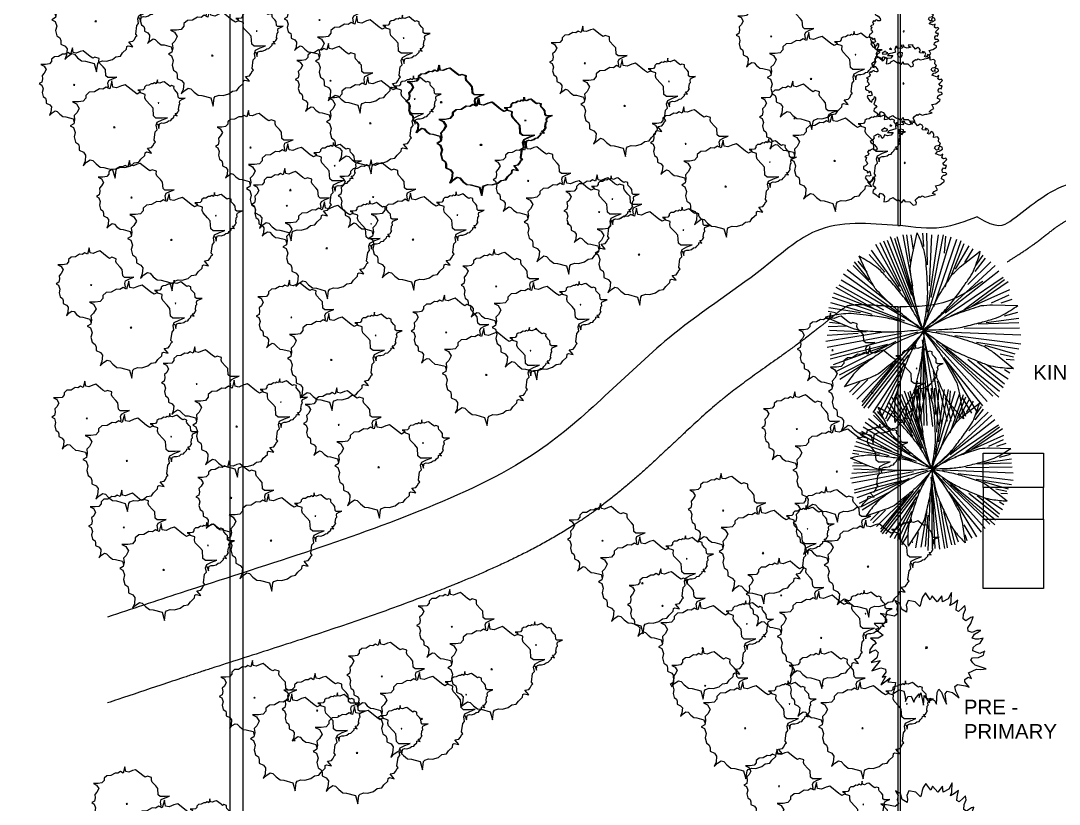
# Model space of a CAD drawing. Header units: millimetres. Extents: x -2023021 to 4454414, y -304659 to 993992.
# Drawn here: x 1481985 to 1545810, y 88883 to 137055 of the extents above; entities that cross this region are included whole.
import ezdxf

# ---------------------------------------------------------------- set-up
doc = ezdxf.new("R2010")
doc.units = ezdxf.units.MM
doc.header["$LTSCALE"] = 10
doc.header["$MEASUREMENT"] = 0
doc.layers.add('zelen', color=69, linetype='Continuous')
doc.styles.get("Standard").update_dxf_attribs({"font": 'arial.ttf'})

# ---------------------------------------------------------------- blocks, each defined once
blk = doc.blocks.new('K12-2')
at = {"linetype": 'Continuous'}
for p, q in [((37.2, 242.9), (32.8, 236)), ((63.4, 239.9), (37.2, 242.9)), ((-110.2, 203.6), (-131.2, 190.2)), ((-131.2, 190.2), (-125.8, 183.5)), ((-125.8, 183.5), (-105.1, 186.5)), ((-111, 199.8), (-111, 199.8)), ((-95.4, 192.9), (-111, 199.8)), ((-105.1, 186.5), (-95.4, 192.9)), ((-88.1, 186.5), (-97.6, 176.8)), ((-67.3, 191.3), (-88.1, 186.5)), ((-75.8, 221.1), (-83.8, 215.1)), ((-83.8, 215.1), (-72.9, 214.1)), ((-72.9, 214.1), (-71.7, 220.1)), ((-47.9, 197.6), (-67.3, 191.3)), ((-44.2, 231.8), (-50.5, 213.2)), ((-50.5, 213.2), (-47.9, 197.6)), ((-39.4, 233.2), (-44.2, 231.8)), ((-36.4, 222.2), (-39.4, 233.2)), ((-7.3, 220.3), (-36.4, 222.2)), ((-21.4, 194.8), (-36.4, 183.8)), ((-36.4, 183.8), (-28.2, 170.2)), ((-3.9, 191.8), (-21.4, 194.8)), ((2.7, 240.4), (-16, 239.4)), ((-16, 239.4), (-2.9, 229.8)), ((-2.9, 229.8), (-7.3, 220.3)), ((-5.4, 176.8), (-3.9, 191.8)), ((8.5, 228.4), (2.7, 240.4)), ((26.9, 221), (8.5, 228.4)), ((49, 227.3), (26.9, 221)), ((32.8, 236), (49, 227.3)), ((60, 238.5), (63.4, 239.9)), ((78.2, 215.1), (60, 238.5)), ((93.3, 225.4), (78.2, 215.1)), ((104.7, 218.1), (93.3, 225.4)), ((104.4, 199), (110.7, 207.7)), ((106.8, 191.8), (104.4, 199)), ((110.7, 207.7), (104.7, 218.1)), ((128.2, 190), (106.8, 191.8)), ((138, 196), (121.7, 200.8)), ((121.7, 200.8), (128.2, 190)), ((135.7, 169.7), (144, 183.5)), ((144, 183.5), (138, 196)), ((157.2, 181.4), (145.4, 165.6)), ((167.4, 177.8), (157.2, 181.4)), ((-191.6, 127.6), (-198.2, 123.6)), ((-198.2, 123.6), (-192.1, 115.1)), ((-182.4, 133.1), (-191.6, 127.6)), ((-175.4, 145), (-182.4, 133.1)), ((-167.8, 158.9), (-178.2, 152.9)), ((-178.2, 152.9), (-177.3, 149.7)), ((-177.3, 149.7), (-175.4, 145)), ((-160.5, 162.6), (-167.8, 158.9)), ((-153.5, 166), (-160.5, 162.6)), ((-147.4, 162.3), (-153.5, 166)), ((-136.5, 159.1), (-147.4, 162.3)), ((-127.8, 140.5), (-136.5, 159.1)), ((-119.9, 146.4), (-127.8, 140.5)), ((-113.7, 163.2), (-119.9, 146.4)), ((-96.1, 157.5), (-113.7, 163.2)), ((-97.6, 176.8), (-63.8, 176.4)), ((-76.3, 160), (-96.1, 157.5)), ((-63.8, 176.4), (-76.3, 160)), ((-28.2, 170.2), (-12.6, 163.9)), ((-12.6, 163.9), (-5.4, 176.8)), ((145.4, 165.6), (135.7, 169.7)), ((171.9, 163.7), (167.4, 177.8)), ((170.3, 147.4), (171.9, 163.7)), ((194.8, 151.5), (170.3, 147.4)), ((202.5, 141.9), (194.8, 151.5)), ((200.1, 122.9), (202.5, 141.9)), ((211.3, 112.1), (200.1, 122.9)), ((-206.4, 74.1), (-213.7, 61.9)), ((-213.7, 61.9), (-206.6, 54.3)), ((-200.8, 69.6), (-206.4, 74.1)), ((-195, 75.5), (-200.8, 69.6)), ((-186.7, 79.2), (-195, 75.5)), ((-192.1, 115.1), (-186.3, 111.9)), ((-181.6, 78.5), (-186.7, 79.2)), ((-186.3, 111.9), (-175.4, 106.9)), ((-176.1, 74.4), (-181.6, 78.5)), ((-169, 72.7), (-176.1, 74.4)), ((-175.4, 106.9), (-161.2, 90.2)), ((-162.2, 73), (-169, 72.7)), ((-157.4, 80.3), (-162.2, 73)), ((-161.2, 90.2), (-157.4, 80.3)), ((176.5, 84.7), (184.3, 97.8)), ((188.7, 74.2), (176.5, 84.7)), ((181.9, 50.9), (194.6, 65.4)), ((184.3, 97.8), (204.7, 103.2)), ((204.5, 76.7), (188.7, 74.2)), ((194.6, 65.4), (203.8, 66.6)), ((200.9, 89.6), (198.2, 82.4)), ((198.2, 82.4), (204.5, 76.7)), ((206.5, 96.9), (200.9, 89.6)), ((203.8, 66.6), (222.9, 79)), ((204.7, 103.2), (211.3, 112.1)), ((222, 90), (206.5, 96.9)), ((222.9, 79), (222, 90)), ((-220, 39.8), (-228.5, 34.3)), ((-228.5, 34.3), (-219.3, 29.9)), ((-219.3, 29.9), (-225.6, 12.9)), ((-225.6, 12.9), (-218.6, 7.6)), ((-210.1, 44.4), (-220, 39.8)), ((-218.6, 7.6), (-213, -5.8)), ((-206.6, 54.3), (-210.1, 44.4)), ((6.3, 3.5), (0, 0)), ((0, 0), (2, -5.3)), ((5.1, -2.8), (8, 1.4)), ((183.9, 51.6), (181.9, 50.9)), ((204, 44.2), (183.9, 51.6)), ((210.8, 41.9), (204, 44.2)), ((224.6, 50.9), (210.8, 41.9)), ((218.3, 29.3), (224.6, 50.9)), ((229, 22.6), (218.3, 29.3)), ((225.2, -3), (235.1, 5.3)), ((242.8, 27), (229, 22.6)), ((235.1, 5.3), (248.9, 19.4)), ((248.9, 19.4), (242.8, 27)), ((-236.1, -22.1), (-236.3, -35.7)), ((-236.3, -35.7), (-224.6, -42.8)), ((-225.4, -18.7), (-236.1, -22.1)), ((-213, -5.8), (-225.4, -18.7)), ((-224.6, -42.8), (-216.4, -45.4)), ((-216.4, -45.4), (-213.2, -58.2)), ((-213.2, -58.2), (-201.3, -48.3)), ((-201.3, -48.3), (-199.7, -51.6)), ((-199.7, -51.6), (-193.8, -74.2)), ((2, -5.3), (5.1, -2.8)), ((220.7, -41.4), (229, -30.1)), ((222.5, -56), (220.7, -41.4)), ((242.9, -58), (222.5, -56)), ((235.1, -15.6), (225.2, -3)), ((229, -30.1), (240.7, -33.2)), ((247, -15.6), (235.1, -15.6)), ((240.7, -33.2), (247, -15.6)), ((248.7, -64.5), (242.9, -58)), ((-220.3, -75.8), (-226.3, -87.3)), ((-226.3, -87.3), (-211, -107.5)), ((-204.7, -78.3), (-220.3, -75.8)), ((-211, -107.5), (-195.5, -117.2)), ((-193.8, -74.2), (-204.7, -78.3)), ((-195.5, -117.2), (-190.7, -102)), ((-190.7, -102), (-182.1, -94.6)), ((-172.2, -103.4), (-183.1, -130.3)), ((-182.1, -94.6), (-179.7, -82.4)), ((-179.7, -82.4), (-172.2, -88.4)), ((-172.2, -88.4), (-172.2, -103.4)), ((206.7, -128), (225.9, -114.4)), ((217.3, -94.4), (220, -81.1)), ((233.4, -101.5), (217.3, -94.4)), ((220, -81.1), (228.8, -72.8)), ((225.9, -114.4), (232.4, -110.3)), ((228.8, -72.8), (237.1, -71.8)), ((232.4, -110.3), (233.4, -101.5)), ((237.1, -71.8), (248.7, -64.5)), ((-183.1, -130.3), (-170.9, -139.7)), ((-181.2, -159.5), (-182.9, -172.4)), ((-182.9, -172.4), (-162.4, -187.2)), ((-164.2, -150.3), (-181.2, -159.5)), ((-170.9, -139.7), (-164.2, -150.3)), ((-144.7, -186.7), (-138.7, -177)), ((-138.7, -177), (-124.3, -183.3)), ((165.1, -178.2), (175.1, -167.4)), ((183.1, -184.9), (165.1, -178.2)), ((175.1, -167.4), (194.5, -158)), ((181.4, -133.6), (206.7, -128)), ((194.5, -158), (181.4, -133.6)), ((-162.4, -187.2), (-144.5, -203.3)), ((-144.5, -203.3), (-144.7, -186.7)), ((-124.3, -183.3), (-113.9, -196.4)), ((-113.9, -196.4), (-118.2, -227.7)), ((-118.2, -227.7), (-103.4, -225.6)), ((-103.4, -225.6), (-87.6, -219.7)), ((-87.6, -219.7), (-85, -212.5)), ((-85, -212.5), (-63.4, -202.2)), ((-63.4, -202.2), (-60, -206.3)), ((-60, -206.3), (-40.6, -219.2)), ((-40.6, -219.2), (-32.1, -215.5)), ((-32.1, -215.5), (-15, -233)), ((-15, -233), (0.7, -213.7)), ((0.7, -213.7), (3.4, -226.1)), ((3.4, -226.1), (32.3, -227.9)), ((32.3, -227.9), (53.2, -247.3)), ((64.3, -218.5), (72.9, -207.5)), ((72.2, -232.3), (64.3, -218.5)), ((70.2, -243.2), (72.2, -232.3)), ((72.9, -207.5), (86.9, -196)), ((86.9, -196), (93.8, -199.9)), ((93.8, -199.9), (104, -192)), ((104, -192), (119.8, -199.8)), ((119.8, -199.8), (143.5, -194.3)), ((143.5, -194.3), (149.6, -193.4)), ((149.6, -193.4), (183.1, -184.9)), ((53.2, -247.3), (70.2, -243.2))]:
    blk.add_line(p, q, dxfattribs=at)
blk = doc.blocks.new('*U16')
for points in [[(0, 1540.256), (-77.4954, 1428.4452), (-106.5784, 1341.501), (-135.636, 1217.295), (-155.0162, 1167.6126), (-280.9748, 1291.8186), (-474.7514, 1329.0804), (-532.892, 1204.8744), (-513.5118, 1105.5096), (-523.1892, 1006.1194), (-658.8506, 1093.089), (-707.2884, 1254.5568), (-842.9244, 1329.0804), (-775.1064, 1204.8744), (-794.4866, 1093.089), (-765.429, 968.8576), (-852.6272, 894.334), (-1036.701, 931.5958), (-1249.8832, 968.8576), (-1191.7426, 931.5958), (-1075.4614, 807.3898), (-1075.4614, 720.4456), (-1182.0398, 695.6044), (-1414.5768, 695.6044), (-1269.238, 558.9524), (-1385.5192, 534.1112), (-1172.3624, 372.6434), (-1307.9984, 285.6992), (-1521.1552, 285.6992), (-1414.5768, 223.5962), (-1366.139, 136.652), (-1453.3372, 86.9442), (-1540.5354, -37.2618), (-1550.2382, -124.206), (-1501.775, -86.9442), (-1385.5192, -37.2618), (-1307.9984, -111.7854), (-1346.7588, -260.8326), (-1501.775, -385.064), (-1249.8832, -335.3816), (-1482.3948, -621.0554), (-1230.503, -534.1112), (-1104.5444, -571.373), (-1094.8416, -658.3172), (-1201.42, -794.9692), (-1094.8416, -770.128), (-1230.503, -1006.1194), (-978.5858, -807.3898), (-1036.701, -919.1752), (-823.5442, -944.0164), (-852.6272, -1105.4842), (-901.065, -1254.5568), (-726.6686, -1142.746), (-600.71, -1180.0078), (-561.9496, -1316.6598), (-552.2722, -1465.707), (-484.4542, -1329.0804), (-397.2306, -1316.6598), (-319.7352, -1490.5482), (-280.9748, -1391.1834), (-174.3964, -1254.5568), (-174.3964, -1353.9216), (-125.9586, -1229.7156), (-48.4378, -1565.0718), (-29.0576, -1304.2392), (116.2812, -1502.9688), (135.6614, -1378.7628), (251.9172, -1440.8658), (310.0578, -1540.2306), (329.438, -1217.295), (377.8758, -1130.3254), (445.6938, -1204.8744), (494.157, -1341.501), (581.3552, -1540.2306), (552.2722, -1254.5568), (600.71, -1180.0078), (755.7516, -1217.295), (891.3876, -1329.0804), (939.8254, -1366.3422), (842.9498, -1180.0078), (813.8668, -1055.8018), (891.3876, -993.6988), (1114.2472, -1030.9606), (1211.1228, -1068.2224), (1094.867, -919.1752), (1094.867, -857.0722), (1182.0652, -794.9692), (1278.9408, -832.231), (1191.7426, -670.7378), (1414.6022, -571.373), (1540.5608, -583.7936), (1685.8996, -558.9524), (1521.1806, -509.27), (1375.8418, -459.5876), (1317.7012, -397.4846), (1259.5606, -310.515), (1308.0238, -260.8326), (1472.7174, -248.412), (1608.3788, -186.309), (1637.4364, -74.5236)], [(1647.1392, -74.5236), (1511.4778, -136.6266), (1433.9824, -111.7854), (1317.7012, -62.103), (1327.404, 24.8412), (1404.8994, 99.3648), (1521.1806, 149.0726), (1598.676, 285.6992), (1482.4202, 260.858), (1385.5192, 260.858), (1298.321, 285.6992), (1366.139, 397.4846), (1472.7174, 459.5876), (1540.5608, 496.8494), (1424.2796, 496.8494), (1298.321, 447.167), (1182.0652, 484.4288), (1172.3624, 571.3984), (1259.5606, 695.6044), (1327.404, 881.9134), (1259.5606, 857.0722), (1123.9246, 770.128), (1046.4038, 819.8104), (1056.1066, 956.437), (1114.2472, 1080.6684), (1094.867, 1192.4538), (1017.3462, 1117.9302), (920.4452, 1030.9606), (852.6272, 1068.2478), (862.33, 1167.6126), (901.0904, 1341.501), (794.512, 1254.5568), (678.2308, 1192.4538), (716.9912, 1291.8186), (726.6686, 1552.6766), (629.793, 1378.7628), (474.7768, 1291.8186), (455.3966, 1465.7324), (329.438, 1291.8186), (184.0992, 1465.7324), (135.6614, 1353.9216), (0, 1540.256)]]:
    blk.add_lwpolyline(points)
blk.add_lwpolyline([(9.7028, 49.6824), (0, 0), (48.4378, 12.4206), (58.1406, 37.2618)], close=True)
blk = doc.blocks.new('Clump of Trees or Bushes - plan')
for points in [[(-10.993, 56.487), (-9.228, 58.426), (-10.144, 63.512), (-8.923, 67.033), (-3.43, 69.772), (2.673, 72.119), (-2.82, 71.728), (-10.449, 71.728), (-13.195, 74.075), (-13.806, 83.073), (-16.857, 86.594), (-22.045, 92.071), (-22.961, 94.81), (-22.656, 98.722), (-28.759, 100.678), (-31.811, 99.113), (-35.472, 101.461), (-45.543, 109.676), (-49.815, 108.503), (-55.308, 106.155), (-59.58, 106.938), (-60.801, 113.98), (-63.242, 104.982), (-67.209, 106.938), (-70.872, 104.59), (-74.839, 104.982), (-80.637, 101.461), (-86.435, 101.069), (-90.402, 97.548), (-90.402, 94.419), (-93.454, 90.898), (-98.947, 90.115), (-105.66, 90.115), (-101.083, 87.768), (-98.031, 82.682), (-100.778, 77.596), (-103.829, 74.466), (-103.219, 69.772), (-104.134, 65.077), (-108.102, 62.73), (-104.439, 60.774), (-102.609, 55.297), (-103.829, 50.211), (-102.303, 44.342), (-98.947, 41.995), (-98.031, 38.865), (-98.031, 34.953), (-93.148, 32.606), (-90.707, 29.476), (-91.317, 22.434), (-93.454, 17.348), (-89.487, 21.26), (-85.519, 23.999), (-82.468, 23.216), (-78.806, 19.304), (-74.228, 15.783), (-69.956, 15.392), (-59.886, 12.653), (-58.254, 7.074)], [(59.448, 5.262), (60.936, 4.858), (62.652, -1.011), (63.415, 4.858), (64.178, 5.836), (66.848, 6.814), (69.709, 6.569), (73.905, 7.792), (76.385, 9.748), (79.627, 10.237), (81.153, 12.438), (84.014, 15.127), (84.205, 17.084), (85.158, 17.573), (88.591, 16.839), (85.73, 20.262), (88.591, 20.751), (89.545, 21.974), (90.689, 24.174), (91.452, 24.663), (90.499, 25.886), (91.261, 31.999), (92.596, 33.466), (92.024, 36.645), (92.787, 38.845), (96.22, 40.557), (100.035, 42.024), (96.602, 41.779), (91.834, 41.779), (90.117, 43.246), (89.736, 48.871), (87.828, 51.071), (84.586, 54.494), (84.014, 56.206), (84.205, 58.651), (80.39, 59.873), (78.483, 58.895), (76.194, 60.362), (69.9, 65.497), (67.23, 64.764), (63.797, 63.297), (61.126, 63.786), (60.364, 68.187), (58.838, 62.563), (56.358, 63.786), (54.07, 62.319), (51.59, 62.563), (47.966, 60.362), (44.343, 60.118), (41.863, 57.917), (41.863, 55.961), (39.956, 53.761), (36.523, 53.272), (32.327, 53.272), (35.187, 51.805), (36.641, 49.381)]]:
    blk.add_lwpolyline(points)
for points in [[(-4.577, 66.508), (-7.629, 55.261), (-12.588, 57.706), (-17.166, 54.772), (-22.125, 55.261), (-29.372, 50.86), (-36.62, 50.371), (-41.579, 45.969), (-41.579, 42.057), (-45.393, 37.656), (-52.259, 36.678), (-60.651, 36.678), (-54.93, 33.743), (-51.115, 27.386), (-54.548, 21.029), (-58.363, 17.116), (-57.6, 11.248), (-58.744, 5.38), (-63.703, 2.446), (-59.126, 0), (-56.837, -6.846), (-58.363, -13.203), (-56.455, -20.539), (-52.259, -23.473), (-51.115, -27.385), (-51.115, -32.275), (-45.012, -35.21), (-41.96, -39.122), (-42.723, -47.924), (-45.393, -54.282), (-40.434, -49.391), (-35.475, -45.968), (-31.661, -46.946), (-27.083, -51.837), (-21.362, -56.238), (-16.021, -56.727), (-3.433, -60.15), (0, -71.887), (1.526, -60.15), (3.052, -58.194), (8.392, -56.238), (14.114, -56.727), (22.506, -54.282), (27.465, -50.369), (33.949, -49.391), (37.001, -44.99), (42.723, -39.611), (43.104, -35.699), (45.012, -34.721), (51.878, -36.188), (46.156, -29.341), (51.878, -28.363), (53.785, -25.918), (56.074, -21.517), (57.6, -20.539), (55.692, -18.094), (57.218, -5.868), (59.888, -2.934), (58.744, 3.424), (60.27, 7.825), (67.136, 11.248), (74.765, 14.182), (67.899, 13.693), (58.363, 13.693), (54.93, 16.627), (54.167, 27.875), (50.352, 32.276), (43.867, 39.123), (42.723, 42.546), (43.104, 47.436), (35.475, 49.882), (31.661, 47.925), (27.083, 50.86), (14.495, 61.129), (9.155, 59.662), (2.289, 56.728), (-3.052, 57.706)], [(-58.055, 61.947), (-58.97, 60.774), (-57.139, 60.774)], [(62.08, 35.667), (61.508, 34.933), (62.652, 34.933)], [(-1.144, 1.468), (-2.289, 0), (0, 0)]]:
    blk.add_lwpolyline(points, close=True)
blk = doc.blocks.new('T12')
for p, q in [((-0.149, 0.431), (-0.409, 1.143)), ((-0.143, 0.493), (-0.328, 1.143)), ((-0.135, 0.546), (-0.253, 1.17)), ((-0.164, 0.831), (-0.209, 1.17)), ((-0.127, 0.983), (-0.157, 1.17)), ((-0.002, 1.026), (-0.016, 1.187)), ((0.021, 0.11), (0.332, 1.143)), ((0.044, 0.804), (0.036, 1.187)), ((0.044, 0.225), (0.177, 1.17)), ((0.066, 0.546), (0.095, 1.17)), ((0.088, 0.404), (0.236, 1.17)), ((0.251, 0.946), (0.266, 1.152)), ((-0.298, 0.537), (-0.587, 1.053)), ((-0.143, 0.252), (-0.535, 1.071)), ((-0.149, 0.306), (-0.491, 1.09)), ((-0.023, 0.047), (-0.446, 1.098)), ((-0.097, 0.297), (-0.357, 1.125)), ((0.118, 0.297), (0.399, 1.116)), ((0.259, 0.537), (0.452, 1.098)), ((0.332, 0.67), (0.488, 1.063)), ((0.384, 0.751), (0.548, 1.036)), ((-0.476, 0.715), (-0.668, 0.929)), ((-0.284, 0.483), (-0.639, 0.983)), ((0.496, 0.831), (0.6, 1)), ((0.629, 0.795), (0.718, 0.92)), ((-0.602, 0.537), (-0.861, 0.795)), ((-0.668, 0.617), (-0.847, 0.839)), ((-0.691, 0.715), (-0.802, 0.849)), ((0.102, 0.092), (0.867, 0.795)), ((0.533, 0.563), (0.815, 0.839)), ((0.622, 0.724), (0.748, 0.884)), ((-0.328, 0.225), (-0.981, 0.689)), ((-0.387, 0.314), (-0.936, 0.742)), ((0.029, 0.02), (0.963, 0.653)), ((0.259, 0.217), (0.911, 0.732)), ((-0.595, 0.261), (-1.07, 0.528)), ((-0.491, 0.252), (-1.033, 0.555)), ((-0.068, 0.056), (-1.01, 0.617)), ((0.488, 0.261), (0.978, 0.626)), ((0.577, 0.297), (1.023, 0.6)), ((-0.298, 0.127), (-1.114, 0.404)), ((-0.232, 0.119), (-1.099, 0.458)), ((0.326, 0.181), (1.045, 0.501)), ((0.822, 0.341), (1.037, 0.439)), ((0.941, 0.341), (1.075, 0.386)), ((-0.773, 0.217), (-1.159, 0.279)), ((-0.632, 0.199), (-1.136, 0.341)), ((-1.077, 0.217), (-1.166, 0.234)), ((0.755, 0.1), (1.156, 0.154)), ((0.978, 0.181), (1.141, 0.225)), ((-0.936, 0.056), (-1.166, 0.047)), ((-1.01, 0.083), (-1.151, 0.1)), ((-0.706, -0.015), (-1.151, 0.003)), ((0.488, 0.03), (1.164, 0.038)), ((0.659, 0.083), (1.156, 0.1)), ((-0.491, -0.015), (-1.195, -0.131)), ((-0.276, -0.032), (-1.18, -0.202)), ((-0.802, -0.032), (-1.18, -0.059)), ((-0.075, -0.015), (-1.143, -0.3)), ((-0.091, -0.122), (-0.736, -0.941)), ((-0.023, -0.112), (0.102, -1.164)), ((0.036, -0.042), (0.77, -0.861)), ((0.147, -0.007), (1.178, -0.05)), ((0.377, -0.059), (1.178, -0.157)), ((-0.446, -0.166), (-1.143, -0.345)), ((-0.394, -0.157), (-1.106, -0.415)), ((-0.342, -0.131), (-1.07, -0.495)), ((-0.008, -0.157), (0.036, -1.155)), ((0.006, -0.131), (0.177, -1.155)), ((0.147, -0.131), (0.837, -0.798)), ((0.222, -0.166), (0.919, -0.736)), ((0.266, -0.219), (0.911, -0.808)), ((0.637, -0.139), (1.156, -0.219)), ((0.741, -0.176), (1.104, -0.282)), ((-0.639, -0.336), (-1.033, -0.54)), ((-0.284, -0.318), (-0.757, -0.915)), ((-0.335, -0.363), (-0.757, -0.87)), ((-0.187, -0.291), (-0.684, -0.941)), ((-0.031, -0.326), (-0.068, -1.182)), ((-0.016, -0.256), (-0.002, -1.155)), ((0.236, -0.326), (0.711, -0.915)), ((0.274, -0.371), (0.644, -0.985)), ((0.533, -0.345), (0.963, -0.692)), ((0.926, -0.282), (1.089, -0.318)), ((1, -0.345), (1.097, -0.353)), ((-0.699, -0.388), (-1.025, -0.594)), ((-0.379, -0.398), (-0.817, -0.834)), ((-0.232, -0.398), (-0.624, -0.995)), ((-0.261, -0.47), (-0.558, -1.012)), ((0.11, -0.487), (0.214, -1.146)), ((0.652, -0.38), (0.978, -0.647)), ((0.763, -0.415), (1.023, -0.585)), ((0.978, -0.47), (1.045, -0.513)), ((-0.78, -0.62), (-0.906, -0.746)), ((-0.684, -0.594), (-0.869, -0.781)), ((-0.305, -0.612), (-0.513, -1.039)), ((-0.083, -0.612), (-0.172, -1.137)), ((0.162, -0.612), (0.28, -1.102)), ((-0.32, -0.719), (-0.469, -1.075)), ((-0.068, -0.665), (-0.105, -1.127)), ((0.259, -0.816), (0.326, -1.102)), ((0.459, -0.808), (0.577, -1.003)), ((-0.365, -0.958), (-0.454, -1.102)), ((-0.209, -0.923), (-0.246, -1.146)), ((0.318, -0.896), (0.377, -1.057)), ((0.473, -0.95), (0.504, -1.039))]:
    blk.add_line(p, q)
for points in [[(-0.014, 0.011, -0.018232), (-0.094, 0.29, -0.024654), (-0.135, 0.501, -0.00785), (-0.167, 0.754, -0.014321), (-0.149, 0.893), (-0.083, 1.195)], [(-0.014, 0.011, 0.025596), (0.035, 0.302, 0.037835), (0.044, 0.501, 0.00676), (0.033, 0.716, 0.00961), (0.021, 0.866, 0.051445), (-0.004, 0.99, 0.029602), (-0.083, 1.195)], [(-0.013, 0.012, 0.025596), (-0.151, 0.272, 0.037835), (-0.266, 0.435, 0.00676), (-0.406, 0.599, 0.00961), (-0.508, 0.71, 0.051445), (-0.603, 0.793, 0.029602), (-0.791, 0.907)], [(-0.013, 0.012, -0.018232), (-0.246, 0.184, -0.024654), (-0.408, 0.326, -0.00785), (-0.588, 0.506, -0.014321), (-0.659, 0.628), (-0.791, 0.907)], [(-0.014, 0.011, 0.025596), (0.209, 0.204, 0.037835), (0.342, 0.353, 0.00676), (0.47, 0.525, 0.00961), (0.556, 0.649, 0.051445), (0.616, 0.761, 0.029602), (0.685, 0.969)], [(-0.014, 0.011, -0.018232), (0.102, 0.277, -0.024654), (0.204, 0.466, -0.00785), (0.34, 0.682, -0.014321), (0.442, 0.778), (0.685, 0.969)], [(-0.005, 0.013, -0.018232), (0.254, 0.145, -0.024654), (0.452, 0.226, -0.00785), (0.694, 0.307, -0.014321), (0.835, 0.316), (1.144, 0.309)], [(-0.005, 0.013, 0.025596), (0.29, 0.021, 0.037835), (0.487, 0.051, 0.00676), (0.695, 0.103, 0.00961), (0.841, 0.144, 0.051445), (0.958, 0.193, 0.029602), (1.144, 0.309)], [(-0.021, 0.014, 0.025596), (-0.298, 0.116, 0.037835), (-0.492, 0.161, 0.00676), (-0.705, 0.191, 0.00961), (-0.855, 0.207, 0.051445), (-0.982, 0.205, 0.029602), (-1.198, 0.166)], [(-0.021, 0.014, -0.018232), (-0.31, -0.013, -0.024654), (-0.525, -0.014, -0.00785), (-0.78, 0.001, -0.014321), (-0.913, 0.044), (-1.198, 0.166)], [(0, 0.013, 0.025596), (-0.149, -0.241, 0.037835), (-0.228, -0.424, 0.00676), (-0.294, -0.628, 0.00961), (-0.336, -0.774, 0.051445), (-0.357, -0.899, 0.029602), (-0.356, -1.118)], [(0, 0.013, -0.018232), (-0.025, -0.276, -0.024654), (-0.061, -0.487, -0.00785), (-0.121, -0.736, -0.014321), (-0.187, -0.86), (-0.356, -1.118)], [(-0.014, 0.005, 0.025596), (0.045, -0.283, 0.037835), (0.11, -0.472, 0.00676), (0.198, -0.668, 0.00961), (0.264, -0.804, 0.051445), (0.332, -0.911, 0.029602), (0.48, -1.073)], [(-0.014, 0.005, -0.018232), (0.161, -0.226, -0.024654), (0.276, -0.407, -0.00785), (0.398, -0.632, -0.014321), (0.432, -0.768), (0.48, -1.073)], [(-0.003, 0.002, 0.025596), (0.236, -0.17, 0.037835), (0.411, -0.266, 0.00676), (0.609, -0.351, 0.00961), (0.749, -0.407, 0.051445), (0.872, -0.438, 0.029602), (1.09, -0.458)], [(-0.003, 0.002, -0.018232), (0.283, -0.05, -0.024654), (0.49, -0.106, -0.00785), (0.731, -0.188, -0.014321), (0.849, -0.266), (1.09, -0.458)], [(0, -0.005, 0.025596), (-0.273, -0.115, 0.037835), (-0.447, -0.212, 0.00676), (-0.625, -0.333, 0.00961), (-0.747, -0.423, 0.051445), (-0.839, -0.509, 0.029602), (-0.973, -0.683)], [(0, -0.005, -0.018232), (-0.196, -0.219, -0.024654), (-0.354, -0.364, -0.00785), (-0.553, -0.524, -0.014321), (-0.681, -0.582), (-0.973, -0.683)]]:
    blk.add_lwpolyline(points, format="xyb")

msp = doc.modelspace()

# ---------------------------------------------------------------- linework, layer by layer
at = {"transparency": 33554687}
for p, q in [((1494837, 164987), (1494837, 39635)), ((1495644, 164965), (1495637, 40635)), ((1535893, 152196), (1535893, 124460)), ((1536043, 152196), (1536043, 124460)), ((1535893, 124460), (1536043, 124460)), ((1535893, 119460), (1535893, 43605)), ((1535893, 119460), (1536043, 119460)), ((1536043, 119460), (1536043, 43605))]:
    msp.add_line(p, q, dxfattribs=at)
for points in [[(1541130, 110463), (1544844, 110463), (1544844, 108348), (1541130, 108348)], [(1544844, 108348), (1541130, 108348), (1541130, 106414), (1544844, 106414)], [(1541130, 106414), (1544844, 106414), (1544844, 102146), (1541130, 102146)]]:
    msp.add_lwpolyline(points, close=True, dxfattribs=at)
for points, knots in [([(1540761, 125007), (1542016, 124230), (1542941, 124785), (1544269, 125897), (1546202, 127146), (1548642, 127466), (1551246, 128303), (1553788, 129240), (1556668, 128903), (1559483, 129354), (1562212, 128846), (1564735, 127677), (1567466, 127894), (1570539, 128132), (1573662, 127638), (1576237, 128500), (1579754, 127848), (1578507, 131028), (1578285, 133587), (1578168, 136787), (1578354, 140703), (1579285, 144624), (1579750, 148534), (1580938, 150777), (1580681, 152059), (1580739, 152196), (1580739, 152196)], [6339.133675, 6339.133675, 6339.133675, 6339.133675, 7693.427577, 9568.774738, 11541.086033, 14490.157811, 16794.955878, 19790.539321, 22448.040326, 25344.249363, 28280.452742, 30628.372689, 33559.700878, 36258.830159, 40000.422593, 42533.779505, 45039.047398, 47503.317697, 49714.512433, 53492.976135, 56803.374956, 61518.525528, 65548.978082, 68497.749288, 69007.82427, 69007.82427, 69007.82427, 69007.82427, 69007.82427]), ([(1542635, 122234), (1542643, 122239), (1542651, 122245), (1542704, 122282), (1542752, 122314), (1542850, 122380), (1542901, 122414), (1543007, 122483), (1543061, 122518), (1543174, 122590), (1543231, 122627), (1543350, 122703), (1543411, 122742), (1543535, 122822), (1543599, 122864), (1543728, 122950), (1543795, 122994), (1543875, 123050), (1543889, 123059), (1543906, 123071), (1543910, 123073), (1543917, 123078), (1543920, 123081), (1543931, 123088), (1543938, 123093), (1543958, 123107), (1543972, 123117), (1544013, 123146), (1544040, 123165), (1544120, 123222), (1544173, 123260), (1544302, 123355), (1544377, 123411), (1544524, 123523), (1544596, 123578), (1544736, 123686), (1544805, 123739), (1544939, 123843), (1545005, 123894), (1545133, 123994), (1545196, 124042), (1545320, 124137), (1545381, 124182), (1545448, 124232), (1545455, 124237), (1545469, 124247), (1545475, 124252), (1545496, 124268), (1545510, 124278), (1545551, 124308), (1545579, 124328), (1545661, 124386), (1545715, 124425), (1545822, 124498), (1545876, 124534), (1545981, 124603), (1546033, 124636), (1546136, 124700), (1546187, 124731), (1546288, 124789), (1546338, 124817), (1546436, 124869), (1546485, 124894), (1546580, 124941), (1546627, 124963), (1546688, 124990), (1546702, 124996), (1546722, 125004), (1546727, 125007), (1546736, 125010), (1546739, 125012), (1546746, 125015), (1546750, 125016), (1546760, 125020), (1546767, 125023), (1546787, 125031), (1546801, 125037), (1546843, 125053), (1546872, 125064), (1546949, 125092), (1546998, 125109), (1547099, 125142), (1547151, 125159), (1547259, 125190), (1547315, 125206), (1547430, 125237), (1547489, 125252), (1547611, 125282), (1547673, 125297), (1547801, 125326), (1547866, 125341), (1548000, 125370), (1548069, 125384), (1548209, 125413), (1548280, 125428), (1548426, 125458), (1548500, 125473), (1548651, 125504), (1548728, 125520), (1548884, 125553), (1548964, 125570), (1549070, 125594), (1549096, 125600), (1549174, 125617), (1549227, 125630), (1549320, 125651), (1549360, 125661), (1549440, 125680), (1549480, 125690), (1549599, 125720), (1549678, 125740), (1549917, 125803), (1550075, 125848), (1550388, 125939), (1550543, 125985), (1550848, 126081), (1550999, 126129), (1551298, 126228), (1551446, 126277), (1551609, 126333), (1551625, 126339), (1551652, 126348), (1551663, 126351), (1551682, 126358), (1551691, 126361), (1551708, 126367), (1551717, 126370), (1551743, 126379), (1551760, 126385), (1551812, 126402), (1551846, 126414), (1551948, 126449), (1552016, 126473), (1552176, 126528), (1552268, 126559), (1552450, 126621), (1552539, 126650), (1552714, 126707), (1552800, 126734), (1552968, 126786), (1553051, 126811), (1553212, 126857), (1553292, 126878), (1553447, 126918), (1553522, 126936), (1553670, 126968), (1553743, 126983), (1553871, 127006), (1553928, 127015), (1553996, 127024), (1554009, 127026), (1554046, 127031), (1554071, 127034), (1554102, 127038), (1554109, 127039), (1554120, 127040), (1554124, 127040), (1554131, 127041), (1554134, 127041), (1554140, 127042), (1554143, 127042), (1554153, 127043), (1554159, 127044), (1554177, 127046), (1554190, 127047), (1554228, 127050), (1554254, 127052), (1554330, 127057), (1554383, 127060), (1554490, 127065), (1554546, 127066), (1554661, 127068), (1554720, 127068), (1554841, 127068), (1554904, 127067), (1555032, 127065), (1555098, 127063), (1555232, 127059), (1555301, 127057), (1555443, 127052), (1555515, 127050), (1555662, 127044), (1555738, 127042), (1555892, 127037), (1555970, 127035), (1556130, 127032), (1556212, 127030), (1556378, 127029), (1556463, 127029), (1556567, 127030), (1556585, 127030), (1556609, 127030), (1556614, 127030), (1556625, 127031), (1556631, 127031), (1556647, 127031), (1556658, 127031), (1556691, 127032), (1556713, 127032), (1556778, 127034), (1556821, 127035), (1556949, 127039), (1557033, 127043), (1557199, 127052), (1557281, 127056), (1557441, 127067), (1557521, 127072), (1557677, 127084), (1557753, 127089), (1557904, 127101), (1557979, 127107), (1558125, 127119), (1558197, 127125), (1558338, 127136), (1558408, 127142), (1558544, 127152), (1558611, 127157), (1558743, 127165), (1558807, 127169), (1558934, 127176), (1558996, 127179), (1559118, 127183), (1559177, 127185), (1559294, 127187), (1559352, 127187), (1559418, 127187), (1559428, 127187), (1559444, 127187), (1559450, 127186), (1559462, 127186), (1559469, 127186), (1559487, 127186), (1559499, 127186), (1559536, 127185), (1559560, 127184), (1559634, 127182), (1559683, 127180), (1559830, 127171), (1559929, 127164), (1560127, 127144), (1560227, 127132), (1560464, 127098), (1560602, 127074), (1560878, 127019), (1561017, 126988), (1561293, 126917), (1561431, 126877), (1561591, 126827), (1561613, 126820), (1561647, 126809), (1561659, 126805), (1561680, 126799), (1561688, 126796), (1561705, 126790), (1561713, 126788), (1561727, 126783), (1561734, 126781), (1561748, 126776), (1561755, 126774), (1561776, 126767), (1561790, 126762), (1561832, 126747), (1561860, 126738), (1561948, 126707), (1562008, 126685), (1562131, 126640), (1562194, 126616), (1562324, 126567), (1562391, 126542), (1562528, 126491), (1562598, 126465), (1562742, 126411), (1562816, 126384), (1562967, 126330), (1563044, 126303), (1563203, 126249), (1563285, 126222), (1563452, 126169), (1563537, 126143), (1563713, 126092), (1563803, 126068), (1563988, 126022), (1564083, 126000), (1564185, 125979), (1564191, 125978), (1564202, 125975), (1564208, 125974), (1564225, 125971), (1564236, 125968), (1564269, 125962), (1564292, 125957), (1564359, 125945), (1564404, 125937), (1564549, 125912), (1564649, 125898), (1564847, 125872), (1564945, 125862), (1565140, 125844), (1565236, 125837), (1565426, 125826), (1565521, 125822), (1565707, 125816), (1565799, 125815), (1565982, 125814), (1566072, 125815), (1566250, 125818), (1566338, 125820), (1566512, 125827), (1566597, 125830), (1566767, 125839), (1566851, 125844), (1567016, 125854), (1567097, 125860), (1567258, 125871), (1567337, 125877), (1567493, 125889), (1567570, 125895), (1567670, 125903), (1567694, 125905), (1567742, 125909), (1567766, 125911), (1567837, 125916), (1567884, 125920), (1568026, 125931), (1568119, 125938), (1568346, 125955), (1568478, 125964), (1568740, 125981), (1568869, 125989), (1569124, 126002), (1569250, 126007), (1569499, 126015), (1569622, 126018), (1569866, 126020), (1569987, 126019), (1570120, 126017), (1570132, 126016), (1570151, 126016), (1570158, 126016), (1570170, 126015), (1570175, 126015), (1570186, 126015), (1570192, 126015), (1570208, 126014), (1570219, 126014), (1570252, 126013), (1570275, 126012), (1570342, 126010), (1570387, 126008), (1570522, 126002), (1570613, 125998), (1570799, 125987), (1570894, 125981), (1571086, 125968), (1571185, 125961), (1571384, 125947), (1571485, 125940), (1571691, 125925), (1571795, 125918), (1572007, 125905), (1572114, 125898), (1572332, 125887), (1572442, 125882), (1572666, 125874), (1572779, 125871), (1573008, 125867), (1573124, 125867), (1573359, 125870), (1573478, 125874), (1573698, 125884), (1573799, 125891), (1573924, 125901), (1573947, 125902), (1574015, 125908), (1574060, 125913), (1574128, 125920), (1574151, 125922), (1574178, 125925), (1574184, 125926), (1574199, 125928), (1574210, 125929), (1574231, 125932), (1574241, 125933), (1574272, 125937), (1574293, 125939), (1574355, 125947), (1574395, 125953), (1574499, 125968), (1574562, 125978), (1574685, 125998), (1574744, 126008), (1574861, 126029), (1574918, 126039), (1575028, 126060), (1575082, 126070), (1575188, 126091), (1575239, 126101), (1575339, 126120), (1575388, 126129), (1575484, 126148), (1575530, 126156), (1575622, 126173), (1575667, 126181), (1575754, 126196), (1575798, 126202), (1575883, 126215), (1575924, 126221), (1576007, 126232), (1576048, 126237), (1576129, 126246), (1576169, 126250), (1576249, 126257), (1576289, 126260), (1576370, 126264), (1576410, 126266), (1576459, 126267), (1576467, 126267), (1576481, 126267), (1576487, 126267), (1576495, 126267), (1576498, 126267), (1576503, 126268), (1576506, 126268), (1576514, 126268), (1576519, 126268), (1576536, 126268), (1576548, 126268), (1576583, 126268), (1576607, 126268), (1576658, 126267), (1576685, 126266), (1576739, 126265), (1576767, 126264), (1576825, 126262), (1576855, 126261), (1576916, 126259), (1576947, 126257), (1577021, 126254), (1577064, 126252), (1577153, 126248), (1577199, 126246), (1577292, 126242), (1577339, 126240), (1577436, 126236), (1577486, 126234), (1577586, 126230), (1577638, 126229), (1577742, 126227), (1577796, 126226), (1577894, 126226), (1577938, 126226), (1578029, 126227), (1578075, 126228), (1578168, 126231), (1578216, 126233), (1578313, 126238), (1578363, 126241), (1578455, 126249), (1578496, 126253), (1578581, 126263), (1578624, 126268), (1578713, 126281), (1578758, 126288), (1578851, 126304), (1578898, 126314), (1578986, 126333), (1579026, 126343), (1579109, 126364), (1579151, 126375), (1579237, 126401), (1579281, 126416), (1579370, 126447), (1579416, 126464), (1579466, 126484), (1579469, 126485), (1579472, 126487)], [6153.8418, 6153.8418, 6153.8418, 6153.8418, 6188.883651, 6188.883651, 6396.325449, 6396.325449, 6603.767247, 6603.767247, 6811.209045, 6811.209045, 7018.650844, 7018.650844, 7226.092642, 7226.092642, 7433.53444, 7433.53444, 7640.976238, 7640.976238, 7683.209836, 7683.209836, 7693.829662, 7693.829662, 7704.449488, 7704.449488, 7725.689141, 7725.689141, 7768.168447, 7768.168447, 7853.127058, 7853.127058, 8023.044281, 8023.044281, 8276.255104, 8276.255104, 8529.465926, 8529.465926, 8782.676748, 8782.676748, 9035.88757, 9035.88757, 9289.098392, 9289.098392, 9542.309214, 9542.309214, 9571.803242, 9571.803242, 9601.29727, 9601.29727, 9660.285326, 9660.285326, 9778.261437, 9778.261437, 10014.213659, 10014.213659, 10250.165881, 10250.165881, 10486.118104, 10486.118104, 10722.070326, 10722.070326, 10958.022548, 10958.022548, 11193.97477, 11193.97477, 11429.926993, 11429.926993, 11503.32912, 11503.32912, 11531.628635, 11531.628635, 11549.041742, 11549.041742, 11566.45485, 11566.45485, 11601.281065, 11601.281065, 11670.933495, 11670.933495, 11810.238356, 11810.238356, 12034.280401, 12034.280401, 12258.322445, 12258.322445, 12482.364489, 12482.364489, 12706.406534, 12706.406534, 12930.448578, 12930.448578, 13154.490622, 13154.490622, 13378.532667, 13378.532667, 13602.574711, 13602.574711, 13826.616756, 13826.616756, 14050.6588, 14050.6588, 14274.700844, 14274.700844, 14346.421904, 14346.421904, 14489.864025, 14489.864025, 14598.504628, 14598.504628, 14707.14523, 14707.14523, 14924.426436, 14924.426436, 15370.019548, 15370.019548, 15815.61266, 15815.61266, 16261.205772, 16261.205772, 16706.798883, 16706.798883, 16757.320271, 16757.320271, 16789.529837, 16789.529837, 16816.161977, 16816.161977, 16842.794117, 16842.794117, 16896.058397, 16896.058397, 17002.586956, 17002.586956, 17215.644076, 17215.644076, 17516.150113, 17516.150113, 17816.65615, 17816.65615, 18117.162188, 18117.162188, 18417.668225, 18417.668225, 18718.174262, 18718.174262, 19018.680299, 19018.680299, 19319.186336, 19319.186336, 19566.822404, 19566.822404, 19622.432101, 19622.432101, 19733.651494, 19733.651494, 19766.286129, 19766.286129, 19784.366855, 19784.366855, 19798.479299, 19798.479299, 19812.591742, 19812.591742, 19840.81663, 19840.81663, 19897.266405, 19897.266405, 20010.165954, 20010.165954, 20227.134271, 20227.134271, 20444.102587, 20444.102587, 20661.070904, 20661.070904, 20878.039221, 20878.039221, 21095.007537, 21095.007537, 21311.975854, 21311.975854, 21528.94417, 21528.94417, 21745.912487, 21745.912487, 21962.880804, 21962.880804, 22179.84912, 22179.84912, 22396.817437, 22396.817437, 22442.369771, 22442.369771, 22456.06568, 22456.06568, 22469.761589, 22469.761589, 22497.153407, 22497.153407, 22551.937042, 22551.937042, 22661.504313, 22661.504313, 22880.638854, 22880.638854, 23099.773396, 23099.773396, 23318.907937, 23318.907937, 23538.042479, 23538.042479, 23757.17702, 23757.17702, 23976.311562, 23976.311562, 24195.446103, 24195.446103, 24414.580645, 24414.580645, 24633.715186, 24633.715186, 24852.849728, 24852.849728, 25071.984269, 25071.984269, 25291.118811, 25291.118811, 25330.757009, 25330.757009, 25354.783179, 25354.783179, 25378.809348, 25378.809348, 25426.861687, 25426.861687, 25522.966364, 25522.966364, 25715.175718, 25715.175718, 26099.594426, 26099.594426, 26484.013134, 26484.013134, 27013.294715, 27013.294715, 27542.576296, 27542.576296, 28071.857877, 28071.857877, 28158.737501, 28158.737501, 28204.188765, 28204.188765, 28237.86122, 28237.86122, 28267.683455, 28267.683455, 28294.190546, 28294.190546, 28320.697636, 28320.697636, 28373.711817, 28373.711817, 28479.740179, 28479.740179, 28694.078005, 28694.078005, 28908.415831, 28908.415831, 29122.753657, 29122.753657, 29337.091483, 29337.091483, 29551.429308, 29551.429308, 29765.767134, 29765.767134, 29980.10496, 29980.10496, 30194.442786, 30194.442786, 30408.780612, 30408.780612, 30623.118438, 30623.118438, 30635.564783, 30635.564783, 30648.011128, 30648.011128, 30672.903818, 30672.903818, 30722.689198, 30722.689198, 30822.259958, 30822.259958, 31047.523479, 31047.523479, 31272.787, 31272.787, 31498.05052, 31498.05052, 31723.314041, 31723.314041, 31948.577562, 31948.577562, 32173.841083, 32173.841083, 32399.104604, 32399.104604, 32624.368125, 32624.368125, 32849.631646, 32849.631646, 33074.895167, 33074.895167, 33300.158688, 33300.158688, 33525.422209, 33525.422209, 33597.168501, 33597.168501, 33668.914794, 33668.914794, 33812.40738, 33812.40738, 34099.392551, 34099.392551, 34516.509442, 34516.509442, 34933.626334, 34933.626334, 35350.743226, 35350.743226, 35767.860118, 35767.860118, 36184.97701, 36184.97701, 36228.504922, 36228.504922, 36251.590355, 36251.590355, 36270.596427, 36270.596427, 36289.6025, 36289.6025, 36327.614644, 36327.614644, 36403.638934, 36403.638934, 36555.687512, 36555.687512, 36852.451371, 36852.451371, 37149.21523, 37149.21523, 37445.979089, 37445.979089, 37742.742948, 37742.742948, 38039.506807, 38039.506807, 38336.270666, 38336.270666, 38633.034525, 38633.034525, 38929.798384, 38929.798384, 39226.562243, 39226.562243, 39523.326102, 39523.326102, 39770.663053, 39770.663053, 39825.114415, 39825.114415, 39934.01714, 39934.01714, 39987.518552, 39987.518552, 40000.047106, 40000.047106, 40025.104214, 40025.104214, 40050.161323, 40050.161323, 40100.275539, 40100.275539, 40200.503973, 40200.503973, 40362.887308, 40362.887308, 40525.270644, 40525.270644, 40687.65398, 40687.65398, 40850.037316, 40850.037316, 41012.420652, 41012.420652, 41174.803987, 41174.803987, 41337.187323, 41337.187323, 41499.570659, 41499.570659, 41661.953995, 41661.953995, 41824.337331, 41824.337331, 41986.720666, 41986.720666, 42149.104002, 42149.104002, 42311.487338, 42311.487338, 42473.870674, 42473.870674, 42506.666231, 42506.666231, 42529.305746, 42529.305746, 42539.928666, 42539.928666, 42550.551586, 42550.551586, 42571.797425, 42571.797425, 42614.289104, 42614.289104, 42699.272462, 42699.272462, 42784.25582, 42784.25582, 42869.239178, 42869.239178, 42954.222535, 42954.222535, 43039.205893, 43039.205893, 43152.016735, 43152.016735, 43264.827577, 43264.827577, 43377.638419, 43377.638419, 43490.449261, 43490.449261, 43603.260103, 43603.260103, 43716.070945, 43716.070945, 43806.771318, 43806.771318, 43897.471691, 43897.471691, 43988.172063, 43988.172063, 44078.872436, 44078.872436, 44151.871694, 44151.871694, 44224.870953, 44224.870953, 44297.870211, 44297.870211, 44370.86947, 44370.86947, 44430.570798, 44430.570798, 44490.272126, 44490.272126, 44549.973454, 44549.973454, 44609.674782, 44609.674782, 44613.58869, 44613.58869, 44613.58869, 44613.58869]), ([(1535893, 124460), (1534120, 124607), (1531120, 124856), (1527003, 121176), (1520999, 117442), (1515160, 110774), (1504538, 105844), (1495376, 103076), (1488802, 100884), (1487316, 100386)], [0, 0, 0, 0, 5058.501791, 8557.369829, 15881.718845, 26503.86908, 34486.732742, 50579.814726, 55280.085156, 55280.085156, 55280.085156, 55280.085156]), ([(1532788, 119514), (1532785, 119513), (1532780, 119510), (1532766, 119503), (1532756, 119498), (1532733, 119485), (1532720, 119477), (1532688, 119458), (1532671, 119448), (1532631, 119423), (1532610, 119409), (1532563, 119378), (1532538, 119361), (1532484, 119323), (1532455, 119303), (1532394, 119259), (1532362, 119235), (1532295, 119185), (1532260, 119159), (1532186, 119102), (1532148, 119072), (1532068, 119010), (1532027, 118977), (1531941, 118909), (1531897, 118874), (1531805, 118800), (1531758, 118762), (1531661, 118683), (1531611, 118642), (1531508, 118558), (1531455, 118514), (1531346, 118426), (1531289, 118380), (1531219, 118323), (1531206, 118313), (1531167, 118282), (1531141, 118261), (1531110, 118236), (1531105, 118232), (1531096, 118225), (1531092, 118221), (1531084, 118214), (1531079, 118211), (1531067, 118201), (1531058, 118194), (1531032, 118173), (1531015, 118160), (1530964, 118119), (1530930, 118092), (1530828, 118011), (1530760, 117958), (1530556, 117799), (1530421, 117695), (1530097, 117448), (1529908, 117306), (1529533, 117029), (1529348, 116894), (1528982, 116628), (1528801, 116498), (1528444, 116243), (1528268, 116118), (1527921, 115871), (1527750, 115750), (1527414, 115511), (1527249, 115393), (1526924, 115160), (1526765, 115045), (1526453, 114817), (1526300, 114705), (1526000, 114480), (1525853, 114369), (1525566, 114148), (1525426, 114038), (1525278, 113919), (1525268, 113911), (1525249, 113896), (1525241, 113889), (1525227, 113878), (1525222, 113874), (1525212, 113866), (1525207, 113861), (1525191, 113849), (1525180, 113840), (1525149, 113815), (1525128, 113798), (1525065, 113746), (1525023, 113712), (1524897, 113607), (1524812, 113536), (1524580, 113339), (1524431, 113211), (1524130, 112948), (1523979, 112813), (1523673, 112537), (1523518, 112397), (1523206, 112110), (1523049, 111964), (1522730, 111667), (1522569, 111517), (1522243, 111211), (1522078, 111056), (1521743, 110743), (1521574, 110584), (1521230, 110265), (1521056, 110103), (1520702, 109778), (1520523, 109615), (1520158, 109287), (1519972, 109122), (1519595, 108791), (1519403, 108625), (1519012, 108294), (1518813, 108129), (1518407, 107799), (1518200, 107635), (1517778, 107308), (1517562, 107145), (1517294, 106949), (1517246, 106914), (1517170, 106859), (1517142, 106839), (1517089, 106801), (1517064, 106783), (1517012, 106747), (1516986, 106728), (1516939, 106695), (1516919, 106681), (1516879, 106653), (1516860, 106639), (1516800, 106597), (1516760, 106570), (1516640, 106487), (1516560, 106433), (1516320, 106271), (1516159, 106165), (1515741, 105895), (1515483, 105734), (1514966, 105422), (1514706, 105271), (1514187, 104977), (1513928, 104835), (1513408, 104558), (1513148, 104423), (1512629, 104162), (1512370, 104034), (1511852, 103786), (1511594, 103666), (1511079, 103430), (1510823, 103315), (1510311, 103091), (1510056, 102981), (1509549, 102766), (1509297, 102661), (1509012, 102544), (1508979, 102530), (1508923, 102507), (1508900, 102498), (1508855, 102479), (1508833, 102470), (1508765, 102443), (1508721, 102424), (1508586, 102370), (1508496, 102333), (1508227, 102225), (1508047, 102153), (1507509, 101940), (1507150, 101801), (1506157, 101421), (1505522, 101185), (1504256, 100726), (1503624, 100502), (1502363, 100065), (1501734, 99851), (1500481, 99431), (1499856, 99225), (1498610, 98818), (1497989, 98617), (1496753, 98218), (1496137, 98020), (1494911, 97625), (1494301, 97428), (1493579, 97194), (1493464, 97156), (1493320, 97109), (1493292, 97100), (1493235, 97081), (1493206, 97072), (1493121, 97044), (1493064, 97025), (1492892, 96969), (1492778, 96932), (1492435, 96819), (1492207, 96744), (1491520, 96517), (1491062, 96365), (1489724, 95920), (1488843, 95624), (1487744, 95256), (1487530, 95184), (1487316, 95112)], [5278.901827, 5278.901827, 5278.901827, 5278.901827, 5474.519003, 5474.519003, 5670.136179, 5670.136179, 5865.753355, 5865.753355, 6061.370532, 6061.370532, 6256.987708, 6256.987708, 6452.604884, 6452.604884, 6648.22206, 6648.22206, 6843.839236, 6843.839236, 7039.456412, 7039.456412, 7235.073588, 7235.073588, 7430.690765, 7430.690765, 7626.307941, 7626.307941, 7821.925117, 7821.925117, 8017.542293, 8017.542293, 8213.159469, 8213.159469, 8408.776645, 8408.776645, 8452.239265, 8452.239265, 8539.164504, 8539.164504, 8554.244728, 8554.244728, 8568.184748, 8568.184748, 8582.124768, 8582.124768, 8610.004808, 8610.004808, 8665.764888, 8665.764888, 8777.285047, 8777.285047, 9000.325367, 9000.325367, 9446.406006, 9446.406006, 10080.286921, 10080.286921, 10714.167837, 10714.167837, 11348.048753, 11348.048753, 11981.929668, 11981.929668, 12615.810584, 12615.810584, 13249.691499, 13249.691499, 13883.572415, 13883.572415, 14517.45333, 14517.45333, 15151.334246, 15151.334246, 15785.215162, 15785.215162, 15834.459682, 15834.459682, 15872.613456, 15872.613456, 15896.947643, 15896.947643, 15921.281829, 15921.281829, 15969.950202, 15969.950202, 16067.286948, 16067.286948, 16261.960439, 16261.960439, 16651.307422, 16651.307422, 17327.180434, 17327.180434, 18003.053447, 18003.053447, 18678.926459, 18678.926459, 19354.799472, 19354.799472, 20030.672484, 20030.672484, 20706.545497, 20706.545497, 21382.41851, 21382.41851, 22058.291522, 22058.291522, 22734.164535, 22734.164535, 23410.037547, 23410.037547, 24085.91056, 24085.91056, 24761.783572, 24761.783572, 25437.656585, 25437.656585, 26113.529597, 26113.529597, 26260.768891, 26260.768891, 26345.693049, 26345.693049, 26421.58116, 26421.58116, 26501.400451, 26501.400451, 26561.074588, 26561.074588, 26620.748725, 26620.748725, 26740.096999, 26740.096999, 26978.793548, 26978.793548, 27456.186646, 27456.186646, 28218.729185, 28218.729185, 28981.271724, 28981.271724, 29743.814263, 29743.814263, 30506.356803, 30506.356803, 31268.899342, 31268.899342, 32031.441881, 32031.441881, 32793.98442, 32793.98442, 33556.52696, 33556.52696, 34319.069499, 34319.069499, 34421.379748, 34421.379748, 34489.781704, 34489.781704, 34558.183659, 34558.183659, 34694.98757, 34694.98757, 34968.595391, 34968.595391, 35515.811034, 35515.811034, 36610.24232, 36610.24232, 38550.065371, 38550.065371, 40489.888423, 40489.888423, 42429.711474, 42429.711474, 44369.534526, 44369.534526, 46309.357577, 46309.357577, 48249.180629, 48249.180629, 50189.00368, 50189.00368, 50556.953583, 50556.953583, 50648.282852, 50648.282852, 50739.61212, 50739.61212, 50922.270657, 50922.270657, 51287.58773, 51287.58773, 52018.221877, 52018.221877, 53479.49017, 53479.49017, 56279.182257, 56279.182257, 56956.566849, 56956.566849, 56956.566849, 56956.566849]), ([(1535893, 119460), (1535383, 119486), (1535287, 119493), (1535101, 119509), (1535009, 119516), (1534832, 119530), (1534745, 119536), (1534577, 119548), (1534495, 119554), (1534336, 119564), (1534259, 119568), (1534110, 119575), (1534038, 119579), (1533899, 119584), (1533833, 119585), (1533705, 119588), (1533644, 119588), (1533528, 119588), (1533473, 119587), (1533369, 119584), (1533320, 119582), (1533228, 119578), (1533186, 119575), (1533107, 119568), (1533071, 119565), (1533011, 119558), (1532986, 119554), (1532941, 119548), (1532920, 119544), (1532884, 119538), (1532868, 119534), (1532841, 119528), (1532829, 119526), (1532811, 119521), (1532803, 119519), (1532793, 119516), (1532790, 119515), (1532788, 119514)], [0, 0, 0, 0, 278.40633, 278.40633, 556.812661, 556.812661, 835.218991, 835.218991, 1113.625321, 1113.625321, 1392.031652, 1392.031652, 1670.437982, 1670.437982, 1948.844312, 1948.844312, 2227.250643, 2227.250643, 2505.656973, 2505.656973, 2784.063303, 2784.063303, 3062.469634, 3062.469634, 3340.875964, 3340.875964, 3571.966431, 3571.966431, 3803.056897, 3803.056897, 4034.147363, 4034.147363, 4265.23783, 4265.23783, 4496.328296, 4496.328296, 4695.190477, 4695.190477, 4695.190477, 4695.190477])]:
    msp.add_open_spline(points, degree=3, knots=knots, dxfattribs=at)
for points in [[(1540761, 125007), (1538584, 124344), (1536043, 124460)], [(1541110, 121029), (1539016, 119826), (1536043, 119460)]]:
    msp.add_spline(points, degree=3, dxfattribs=at)

# ---------------------------------------------------------------- block references
for p, xscale, yscale, zscale in [((1537500, 117993), 5048.356903440827, 5048.356903440827, 5048.356903440827), ((1538018, 109464), 4206.960210228483, 4206.960210228483, 4206.960210228483)]:
    msp.add_blockref('T12', p, dxfattribs=dict(at, xscale=xscale, yscale=yscale, zscale=zscale))
at = {"layer": 'zelen', "transparency": 33554687}
for name, p, xscale, yscale, zscale in [('Clump of Trees or Bushes - plan', (1486646, 137016), 43.11638107232748, 43.11638107232748, 43.11638107232748), ('Clump of Trees or Bushes - plan', (1493808, 134902), 43.11638107232748, 43.11638107232748, 43.11638107232748), ('Clump of Trees or Bushes - plan', (1502840, 134469), 43.11638107232748, 43.11638107232748, 43.11638107232748), ('K12-2', (1536217, 136406), 8.798345817565764, 8.798345817565764, 8.798345817565764), ('Clump of Trees or Bushes - plan', (1530611, 133462), 43.11638107232748, 43.11638107232748, 43.11638107232748), ('Clump of Trees or Bushes - plan', (1519149, 131809), 43.11638107232748, 43.11638107232748, 43.11638107232748), ('Clump of Trees or Bushes - plan', (1487778, 130484), 43.11638107232748, 43.11638107232748, 43.11638107232748), ('Clump of Trees or Bushes - plan', (1503518, 130735), 43.11638107232748, 43.11638107232748, 43.11638107232748), ('K12-2', (1536206, 133202), 9.769345983366195, 9.769345983366195, 9.769345983366195), ('Clump of Trees or Bushes - plan', (1510299, 129413), 43.11638107232748, 43.11638107232748, 43.11638107232748), ('Clump of Trees or Bushes - plan', (1510349, 129413), 43.11638107232748, 43.11638107232748, 43.11638107232748), ('Clump of Trees or Bushes - plan', (1532050, 128421), 43.11638107232748, 43.11638107232748, 43.11638107232748), ('Clump of Trees or Bushes - plan', (1498605, 126629), 43.11638107232748, 43.11638107232748, 43.11638107232748), ('Clump of Trees or Bushes - plan', (1525352, 126851), 43.11638107232748, 43.11638107232748, 43.11638107232748), ('K12-2', (1536280, 128325), 10.5608447569943, 10.5608447569943, 10.5608447569943), ('Clump of Trees or Bushes - plan', (1515670, 124576), 43.11638107232748, 43.11638107232748, 43.11638107232748), ('Clump of Trees or Bushes - plan', (1491296, 123555), 43.11638107232748, 43.11638107232748, 43.11638107232748), ('Clump of Trees or Bushes - plan', (1506144, 123589), 43.11638107232748, 43.11638107232748, 43.11638107232748), ('Clump of Trees or Bushes - plan', (1500843, 123053), 43.11638107232748, 43.11638107232748, 43.11638107232748), ('Clump of Trees or Bushes - plan', (1520032, 122664), 43.11638107232748, 43.11638107232748, 43.11638107232748), ('Clump of Trees or Bushes - plan', (1488817, 118171), 43.11638107232748, 43.11638107232748, 43.11638107232748), ('Clump of Trees or Bushes - plan', (1513704, 118087), 43.11638107232748, 43.11638107232748, 43.11638107232748), ('Clump of Trees or Bushes - plan', (1501118, 116188), 43.11638107232748, 43.11638107232748, 43.11638107232748), ('Clump of Trees or Bushes - plan', (1510641, 115263), 43.11638107232748, 43.11638107232748, 43.11638107232748), ('Clump of Trees or Bushes - plan', (1534370, 114165), 43.11638107232748, 43.11638107232748, 43.11638107232748), ('Clump of Trees or Bushes - plan', (1495298, 112091), 43.11638107232748, 43.11638107232748, 43.11638107232748), ('Clump of Trees or Bushes - plan', (1488553, 109977), 43.11638107232748, 43.11638107232748, 43.11638107232748), ('Clump of Trees or Bushes - plan', (1504028, 109580), 43.11638107232748, 43.11638107232748, 43.11638107232748), ('Clump of Trees or Bushes - plan', (1532189, 109318), 43.11638107232748, 43.11638107232748, 43.11638107232748), ('Clump of Trees or Bushes - plan', (1497414, 105087), 43.11638107232748, 43.11638107232748, 43.11638107232748), ('Clump of Trees or Bushes - plan', (1527656, 104309), 43.11638107232748, 43.11638107232748, 43.11638107232748), ('Clump of Trees or Bushes - plan', (1490815, 103276), 43.11638107232748, 43.11638107232748, 43.11638107232748), ('Clump of Trees or Bushes - plan', (1534112, 103485), 43.11638107232748, 43.11638107232748, 43.11638107232748), ('Clump of Trees or Bushes - plan', (1520239, 102456), 43.11638107232748, 43.11638107232748, 43.11638107232748), ('Clump of Trees or Bushes - plan', (1531227, 99093), 43.11638107232748, 43.11638107232748, 43.11638107232748), ('Clump of Trees or Bushes - plan', (1523936, 98450), 43.11638107232748, 43.11638107232748, 43.11638107232748), ('Clump of Trees or Bushes - plan', (1510975, 97167), 43.11638107232748, 43.11638107232748, 43.11638107232748), ('*U16', (1537582, 98456), 2.218021895684851, 2.218021895697659, 2.218021895684851), ('Clump of Trees or Bushes - plan', (1506681, 94107), 43.11638107232748, 43.11638107232748, 43.11638107232748), ('Clump of Trees or Bushes - plan', (1526557, 93535), 43.11638107232748, 43.11638107232748, 43.11638107232748), ('Clump of Trees or Bushes - plan', (1533768, 93535), 43.11638107232748, 43.11638107232748, 43.11638107232748), ('Clump of Trees or Bushes - plan', (1498845, 92802), 43.11638107232748, 43.11638107232748, 43.11638107232748), ('Clump of Trees or Bushes - plan', (1502704, 92015), 43.11638107232748, 43.11638107232748, 43.11638107232748), ('Clump of Trees or Bushes - plan', (1531090, 87357), 43.11638107232748, 43.11638107232748, 43.11638107232748), ('Clump of Trees or Bushes - plan', (1491007, 86276), 43.11638107232748, 43.11638107232748, 43.11638107232748), ('*U16', (1537620, 86751), 2.218021895684851, 2.218021895697659, 2.218021895684851)]:
    msp.add_blockref(name, p, dxfattribs=dict(at, xscale=xscale, yscale=yscale, zscale=zscale))

# ---------------------------------------------------------------- texts
at = {"ltscale": 10, "transparency": 33554687, "char_height": 900, "attachment_point": 1}
for s, width, insert in [('KINDERGARDEN', 4382.55, (1544208, 115880)), ('PRE - PRIMARY', 4617.71, (1539946, 95311))]:
    msp.add_mtext_dynamic_manual_height_columns(s, width=width, gutter_width=1, heights=[0], dxfattribs=dict(at, insert=insert))

doc.saveas('drawing.dxf')
